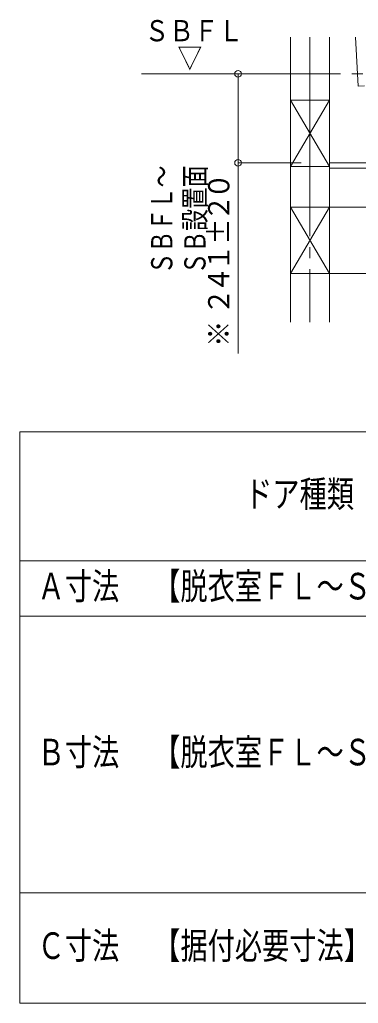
# Model space of a CAD drawing. Units: millimetres on the paper. Extents: x -305 to 305, y -152 to 152.
# Drawn here: x -50.1 to -19.5, y -76.6 to 12.3 of the extents above; entities that cross this region are included whole.
import ezdxf
from ezdxf.enums import TextEntityAlignment as Align

# ---------------------------------------------------------------- set-up
doc = ezdxf.new("R2010")
doc.units = ezdxf.units.MM
doc.linetypes.add('LONG_CHAIN', pattern=[21, 18, -1, 1, -1])
doc.layers.add('0-0_0', color=7, linetype='Continuous', lineweight=9)
doc.layers.add('0-1_VIEW0001', color=7, linetype='Continuous', lineweight=9)
doc.styles.add('ＭＳ ゴシック', font='')
doc.styles.get('ＭＳ ゴシック').set_extended_font_data('MS Gothic')

# ---------------------------------------------------------------- blocks, each defined once
blk = doc.blocks.new('_ORIGIN')
at = {"layer": '0-0_0'}
blk.add_line((0, 0), (-1, 0), dxfattribs=at)
blk.add_circle((0, 0), 0.5, dxfattribs=at)

msp = doc.modelspace()

# ---------------------------------------------------------------- linework, layer by layer
at = {"layer": '0-0_0'}
for p, q in [((-50.122, -24.925), (-50.122, -76.591)), ((-50.122, -24.925), (83.211, -24.925)), ((-50.122, -36.591), (83.211, -36.591)), ((-50.122, -41.591), (83.211, -41.591)), ((-50.122, -66.591), (83.211, -66.591)), ((-50.122, -76.591), (83.211, -76.591))]:
    msp.add_line(p, q, dxfattribs=at)
at = {"layer": '0-1_VIEW0001'}
for p, q in [((-25.642, 10.758), (-25.642, -15.017)), ((-22.142, 10.758), (-22.142, -15.017)), ((-19.542, 6.319), (-19.775, 10.758)), ((-30.393, -0.008), (-30.393, 6.825)), ((-19.542, 6.319), (-18.976, 6.348)), ((-22.142, -0.942), (-25.642, 5.058)), ((-22.142, 5.058), (-25.642, 5.058)), ((-25.642, -0.942), (-22.142, 5.058)), ((-22.142, -0.608), (14.146, -0.608)), ((-22.142, -0.942), (-25.642, -0.942)), ((-22.142, -1.108), (14.146, -1.108)), ((-25.642, -10.608), (-22.142, -4.608)), ((-22.142, -10.608), (-25.642, -4.608)), ((38.525, -4.608), (-25.642, -4.608)), ((38.525, -10.608), (-25.642, -10.608))]:
    msp.add_line(p, q, dxfattribs=at)
at = {"layer": '0-1_VIEW0001', "linetype": 'LONG_CHAIN'}
for p, q in [((-23.892, 10.758), (-23.892, -15.017)), ((-39.122, 7.425), (62.873, 7.425))]:
    msp.add_line(p, q, dxfattribs=at)
at = {"layer": '0-1_VIEW0001'}
msp.add_lwpolyline([(-24.682, -0.608), (-30.393, -0.608), (-30.393, -17.851)], dxfattribs=at)

# ---------------------------------------------------------------- block references
at = {"layer": '0-1_VIEW0001', "xscale": 0.6, "yscale": 0.6}
for p, rotation in [((-30.393, 7.425), 90), ((-30.393, -0.608), 270)]:
    msp.add_blockref('_ORIGIN', p, dxfattribs=dict(at, rotation=rotation))

# ---------------------------------------------------------------- texts
at = {"layer": '0-0_0', "color": 4, "style": 'ＭＳ ゴシック', "width": 0.75}
for s, p in [('ドア種類', (-29.758, -32.471)), ('Ａ寸法', (-48.508, -40.804)), ('【脱衣室ＦＬ～ＳＢＦＬ】', (-38.061, -40.804)), ('Ｂ寸法', (-48.508, -55.804)), ('【脱衣室ＦＬ～ＳＢ設置面】', (-38.061, -55.804)), ('Ｃ寸法', (-48.508, -73.304)), ('【据付必要寸法】', (-38.061, -73.304))]:
    msp.add_text(s, height=2.405, dxfattribs=at).set_placement(p, align=Align.BOTTOM_LEFT)
at = {"layer": '0-1_VIEW0001', "style": 'ＭＳ ゴシック', "width": 0.85}
for s, p in [('ＳＢＦＬ', (-38.841, 9.792)), ('▽', (-35.863, 7.347))]:
    msp.add_text(s, height=1.921, dxfattribs=at).set_placement(p, align=Align.BOTTOM_LEFT)
at = {"layer": '0-1_VIEW0001', "style": 'ＭＳ ゴシック'}
for s, width, p in [('ＳＢＦＬ～', 0.75, (-35.748, -10.687)), ('ＳＢ設置面', 0.75, (-32.75, -10.687)), ('０', 0.9, (-30.597, -3.894)), ('２', 0.9, (-30.597, -5.882)), ('１±', 0.9, (-30.597, -10.36)), ('４', 0.9, (-30.597, -12.348)), ('２', 0.9, (-30.597, -14.336)), ('※', 0.9, (-30.597, -17.244))]:
    msp.add_text(s, height=1.921, rotation=90, dxfattribs=dict(at, width=width)).set_placement(p, align=Align.BOTTOM_LEFT)

doc.saveas('drawing.dxf')
